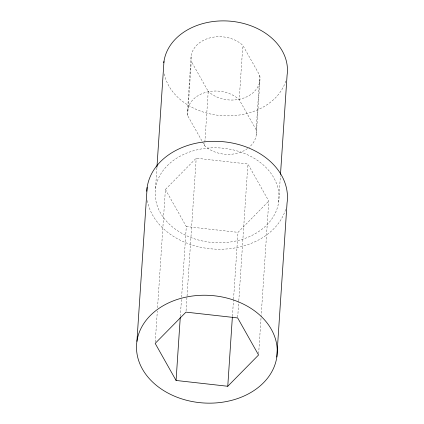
<?xml version="1.0" encoding="UTF-8"?>
<svg xmlns="http://www.w3.org/2000/svg" width="424" height="424" viewBox="0 0 424 424"><rect width="100%" height="100%" fill="white"/><g stroke="black" fill="none" stroke-linecap="round" stroke-linejoin="round"><path stroke-width="0.32" stroke-dasharray="2.12 1.59" d="M155.539 188.362L156.944 167.215M155.263 342.078L157.325 311.025M157.548 307.723L165.402 189.47L196.195 158.2L247.892 164.003L268.789 201.071L261.195 315.361M187.514 110.797L191.123 56.466M247.537 148.57A29.351 22.451 3.8 0 1 204.622 145.708L187.652 115.609L191.261 61.284A29.351 22.451 3.8 0 1 208.555 38.271A29.351 22.451 3.8 0 1 242.82 45.363L259.785 75.461L256.175 129.786A29.351 22.451 3.8 0 1 248.983 147.451M180.333 316.389L181.562 297.887M181.605 297.229L186.3 226.543L165.402 189.47M186.062 310.803L196.195 158.2M204.622 145.708L208.226 91.377L191.261 61.284M256.175 129.786L239.21 99.688L242.82 45.363M232.421 316.24L233.518 299.726M233.56 299.063L237.991 232.341L268.789 201.071M237.71 317.269L238.765 301.411M238.807 300.749L247.892 164.003M256.319 134.599L259.928 80.274M258.651 353.674L261.152 316.018M278.648 202.179A61.989 47.414 3.8 0 0 192.21 151.13A61.989 47.414 3.8 0 0 180.423 232.506A61.989 47.414 3.8 0 0 278.648 202.179L280.407 175.743M186.3 226.543L237.991 232.341M285.633 209.398A70.442 53.88 3.8 0 1 213.542 249.036A70.442 53.88 3.8 0 1 147.298 200.245M285.765 81.032A61.989 47.414 3.8 0 1 222.971 115.72A61.989 47.414 3.8 0 1 164.305 73.861M259.785 75.461A29.351 22.451 3.8 0 1 242.491 98.469A29.351 22.451 3.8 0 1 208.226 91.377M187.652 115.609A29.351 22.451 3.8 0 1 204.946 92.602A29.351 22.451 3.8 0 1 239.21 99.688"/><path stroke-width="0.64" d="M136.92 341.346L147.144 187.424M156.944 167.215L163.966 61.464M176.077 380.466L155.179 343.398L185.972 312.128L237.668 317.926L258.566 354.999L227.768 386.269L176.077 380.466L180.285 317.046M227.768 386.269L232.373 316.903M280.492 174.418L287.08 75.276A61.989 47.414 3.8 0 0 231.488 21.295A61.989 47.414 3.8 0 0 163.807 62.752M276.819 357.045A70.442 53.88 3.8 0 0 178.594 299.037A70.442 53.88 3.8 0 0 165.201 391.511A70.442 53.88 3.8 0 0 276.819 357.045L287.043 203.117A70.442 53.88 3.8 0 0 222.335 141.637A70.442 53.88 3.8 0 0 146.773 191.235"/></g></svg>
